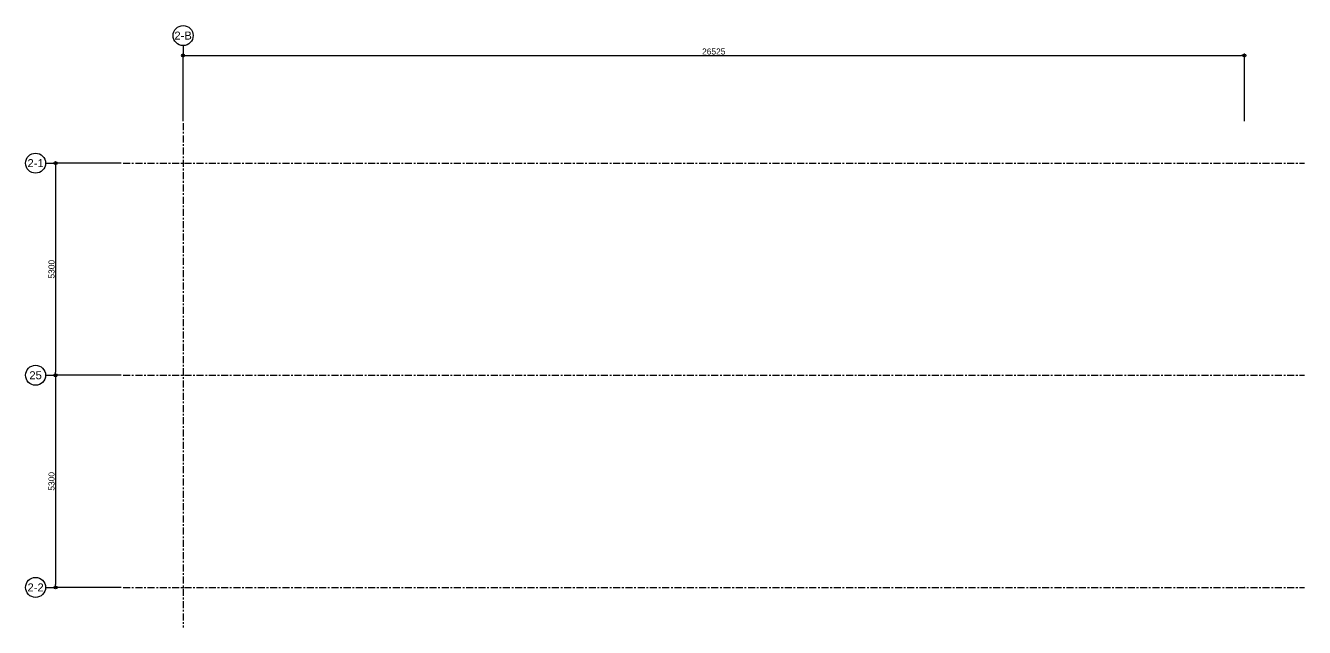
# Model space of a CAD drawing. Header units: millimetres. Extents: x -4391136 to -1798569, y -886572 to -291056.
# Drawn here: x -2483492 to -2451529, y -350483 to -335445 of the extents above; entities that cross this region are included whole.
import ezdxf
from ezdxf.enums import TextEntityAlignment as Align

# ---------------------------------------------------------------- set-up
doc = ezdxf.new("R2010")
doc.units = ezdxf.units.MM
doc.linetypes.add('CENTER', pattern=[50.8, 31.75, -6.35, 6.35, -6.35])
doc.linetypes.add('TA_GL_000.70000', pattern=[1.925, 0.7, -0.175, 0.175, -0.175, 0.7])
doc.layers.get('Defpoints').update_dxf_attribs({"color": 250})
for name, color, linetype in [('000 - 0_SYM_DWG_GRID-BUBBLE_MAIN_COLOR_1', 1, 'Continuous'), ('000 - 0_SYM_DWG_GRIDLINE_MAIN_COLOR_251', 251, 'Continuous'), ('000 - GRID', 251, 'CENTER'), ('_PP-Dim', 1, 'Continuous')]:
    doc.layers.add(name, color=color, linetype=linetype)
doc.styles.add('Arial', font='arial.ttf', dxfattribs={"height": 1500})
doc.styles.add('FAMELINE_FOR_CKST', font='arial.ttf')
doc.styles.add('TA', font='', dxfattribs={"height": 4.5})
doc.styles.get('TA').set_extended_font_data('Cordia New')
doc.dimstyles.new('FAMELINE-CKST_C-C', dxfattribs={"dimtxt": 0.3, "dimasz": 0.15, "dimexe": 0.1, "dimexo": 0.1, "dimgap": 0.05, "dimtad": 1, "dimzin": 0, "dimdsep": 46, "dimtxsty": 'FAMELINE_FOR_CKST', "dimblk": 'ORIGIN', "dimblk1": 'ORIGIN', "dimblk2": 'ORIGIN', "dimsah": 1, "dimcen": 0.1, "dimdle": 0.1, "dimclrd": 256, "dimclre": 256, "dimclrt": 3, "dimadec": 0, "dimazin": 0, "dimtfac": 1, "dimtix": 1, "dimtmove": 2, "dimatfit": 3, "dimfxl": 1, "dimtolj": 1, "dimtzin": 0, "dimlwd": -1, "dimlwe": -1, "dimarcsym": 0})

# ---------------------------------------------------------------- blocks, each defined once
blk = doc.blocks.new('*U1277')
at = {"layer": '000 - 0_SYM_DWG_GRID-BUBBLE_MAIN_COLOR_1'}
blk.add_line((68.75, 0), (63.75, 0), dxfattribs=at)
blk.add_circle((73.75, 0), 5, dxfattribs=at)
at = {"layer": '000 - 0_SYM_DWG_GRIDLINE_MAIN_COLOR_251', "color": 0, "linetype": 'ByBlock', "ltscale": 5}
blk.add_line((30, 0), (-560.5, 0), dxfattribs=at)
at = {"layer": '000 - 0_SYM_DWG_GRIDLINE_MAIN_COLOR_251', "color": 3}
blk.add_point((-530.5, 0), dxfattribs=at)
at = {"layer": '000 - 0_SYM_DWG_GRIDLINE_MAIN_COLOR_251', "color": 0}
blk.add_point((0, 0), dxfattribs=at)
at = {"style": 'TA', "flags": 1}
blk.add_attdef('LOCATION', (6, -6), '', height=4.5, rotation=270, dxfattribs=at)
at = {"layer": '000 - 0_SYM_DWG_GRID-BUBBLE_MAIN_COLOR_1', "style": 'Arial'}
blk.add_attdef('GRID-HEAD', text='', height=4, rotation=180, dxfattribs=at).set_placement((73.75, 0), align=Align.MIDDLE_CENTER)
blk = doc.blocks.new('*U1278')
at = {"layer": '000 - 0_SYM_DWG_GRID-BUBBLE_MAIN_COLOR_1'}
blk.add_line((68.75, 0), (63.75, 0), dxfattribs=at)
blk.add_circle((73.75, 0), 5, dxfattribs=at)
at = {"layer": '000 - 0_SYM_DWG_GRIDLINE_MAIN_COLOR_251', "color": 0, "linetype": 'ByBlock', "ltscale": 5}
blk.add_line((30, 0), (-560.5, 0), dxfattribs=at)
at = {"layer": '000 - 0_SYM_DWG_GRIDLINE_MAIN_COLOR_251', "color": 3}
blk.add_point((-530.5, 0), dxfattribs=at)
at = {"layer": '000 - 0_SYM_DWG_GRIDLINE_MAIN_COLOR_251', "color": 0}
blk.add_point((0, 0), dxfattribs=at)
at = {"style": 'TA', "flags": 1}
blk.add_attdef('LOCATION', (6, -6), '', height=4.5, rotation=270, dxfattribs=at)
at = {"layer": '000 - 0_SYM_DWG_GRID-BUBBLE_MAIN_COLOR_1', "style": 'Arial'}
blk.add_attdef('GRID-HEAD', text='', height=4, rotation=180, dxfattribs=at).set_placement((73.75, 0), align=Align.MIDDLE_CENTER)
blk = doc.blocks.new('*U1274')
at = {"layer": '000 - 0_SYM_DWG_GRID-BUBBLE_MAIN_COLOR_1'}
blk.add_line((58.75, 0), (53.75, 0), dxfattribs=at)
blk.add_circle((63.75, 0), 5, dxfattribs=at)
at = {"layer": '000 - 0_SYM_DWG_GRIDLINE_MAIN_COLOR_251', "color": 0, "linetype": 'ByBlock', "ltscale": 5}
blk.add_line((20, 0), (-232, 0), dxfattribs=at)
at = {"layer": '000 - 0_SYM_DWG_GRIDLINE_MAIN_COLOR_251', "color": 3}
blk.add_point((-212, 0), dxfattribs=at)
at = {"layer": '000 - 0_SYM_DWG_GRIDLINE_MAIN_COLOR_251', "color": 0}
blk.add_point((0, 0), dxfattribs=at)
at = {"style": 'TA', "flags": 1}
blk.add_attdef('LOCATION', (6, -6), '', height=4.5, rotation=270, dxfattribs=at)
at = {"layer": '000 - 0_SYM_DWG_GRID-BUBBLE_MAIN_COLOR_1', "style": 'Arial'}
blk.add_attdef('GRID-HEAD', text='', height=4, rotation=270, dxfattribs=at).set_placement((63.75, 0), align=Align.MIDDLE_CENTER)
blk = doc.blocks.new('*U1279')
at = {"layer": '000 - 0_SYM_DWG_GRID-BUBBLE_MAIN_COLOR_1'}
blk.add_line((68.75, 0), (63.75, 0), dxfattribs=at)
blk.add_circle((73.75, 0), 5, dxfattribs=at)
at = {"layer": '000 - 0_SYM_DWG_GRIDLINE_MAIN_COLOR_251', "color": 0, "linetype": 'ByBlock', "ltscale": 5}
blk.add_line((30, 0), (-560.5, 0), dxfattribs=at)
at = {"layer": '000 - 0_SYM_DWG_GRIDLINE_MAIN_COLOR_251', "color": 3}
blk.add_point((-530.5, 0), dxfattribs=at)
at = {"layer": '000 - 0_SYM_DWG_GRIDLINE_MAIN_COLOR_251', "color": 0}
blk.add_point((0, 0), dxfattribs=at)
at = {"style": 'TA', "flags": 1}
blk.add_attdef('LOCATION', (6, -6), '', height=4.5, rotation=270, dxfattribs=at)
at = {"layer": '000 - 0_SYM_DWG_GRID-BUBBLE_MAIN_COLOR_1', "style": 'Arial'}
blk.add_attdef('GRID-HEAD', text='', height=4, rotation=180, dxfattribs=at).set_placement((73.75, 0), align=Align.MIDDLE_CENTER)
blk = doc.blocks.new('_Origin')
at = {"color": 0, "linetype": 'ByBlock', "lineweight": -2}
blk.add_line((0, 0), (-1, 0), dxfattribs=at)
blk.add_circle((0, 0), 0.5, dxfattribs=at)
blk = doc.blocks.new('*D1510')
at = {"layer": '_PP-Dim', "transparency": 16777216}
for p, q in [((-2481104, -338883), (-2482792, -338883)), ((-2482742, -338958), (-2482742, -344108)), ((-2481104, -344183), (-2482792, -344183))]:
    blk.add_line(p, q, dxfattribs=at)
at = {"layer": 'Defpoints', "color": 0, "transparency": 16777216}
for p in [(-2481054, -338883), (-2482742, -344183), (-2481054, -344183)]:
    blk.add_point(p, dxfattribs=at)
at = {"layer": '_PP-Dim', "transparency": 16777216, "xscale": 75, "yscale": 75, "zscale": 75}
for p, rotation in [((-2482742, -338883), 90), ((-2482742, -344183), 270)]:
    blk.add_blockref('_Origin', p, dxfattribs=dict(at, rotation=rotation))
at = {"layer": '_PP-Dim', "color": 3, "transparency": 16777216, "insert": (-2482843, -341533), "char_height": 150, "attachment_point": 5, "rotation": 90, "style": 'FAMELINE_FOR_CKST'}
blk.add_mtext('\\A1;5300', dxfattribs=at)
blk = doc.blocks.new('*D1511')
at = {"layer": '_PP-Dim', "transparency": 16777216}
for p, q in [((-2481104, -344183), (-2482792, -344183)), ((-2482742, -344258), (-2482742, -349408)), ((-2481104, -349483), (-2482792, -349483))]:
    blk.add_line(p, q, dxfattribs=at)
at = {"layer": 'Defpoints', "color": 0, "transparency": 16777216}
for p in [(-2481054, -344183), (-2482742, -349483), (-2481054, -349483)]:
    blk.add_point(p, dxfattribs=at)
at = {"layer": '_PP-Dim', "transparency": 16777216, "xscale": 75, "yscale": 75, "zscale": 75}
for p, rotation in [((-2482742, -344183), 90), ((-2482742, -349483), 270)]:
    blk.add_blockref('_Origin', p, dxfattribs=dict(at, rotation=rotation))
at = {"layer": '_PP-Dim', "color": 3, "transparency": 16777216, "insert": (-2482843, -346833), "char_height": 150, "attachment_point": 5, "rotation": 90, "style": 'FAMELINE_FOR_CKST'}
blk.add_mtext('\\A1;5300', dxfattribs=at)
blk = doc.blocks.new('*D1509')
at = {"layer": '_PP-Dim', "transparency": 16777216}
for p, q in [((-2479554, -337833), (-2479554, -336145)), ((-2479479, -336195), (-2453104, -336195)), ((-2453029, -337833), (-2453029, -336145))]:
    blk.add_line(p, q, dxfattribs=at)
at = {"layer": 'Defpoints', "color": 0, "transparency": 16777216}
for p in [(-2453029, -336195), (-2479554, -337883), (-2453029, -337883)]:
    blk.add_point(p, dxfattribs=at)
at = {"layer": '_PP-Dim', "transparency": 16777216, "xscale": 75, "yscale": 75, "zscale": 75, "rotation": 180}
blk.add_blockref('_Origin', (-2479554, -336195), dxfattribs=at)
at = {"layer": '_PP-Dim', "transparency": 16777216, "xscale": 75, "yscale": 75, "zscale": 75}
blk.add_blockref('_Origin', (-2453029, -336195), dxfattribs=at)
at = {"layer": '_PP-Dim', "color": 3, "transparency": 16777216, "insert": (-2466292, -336094), "char_height": 150, "attachment_point": 5, "style": 'FAMELINE_FOR_CKST'}
blk.add_mtext('\\A1;26525', dxfattribs=at)

msp = doc.modelspace()

# ---------------------------------------------------------------- block references
at = {"layer": '000 - GRID', "linetype": 'TA_GL_000.70000'}
for name, p, xscale, yscale, zscale, rotation, values in [('*U1274', (-2479554.2, -338882.9), 50.00000000000038, 50.00000000000038, 50.00000000000038, 90, {'GRID-HEAD': '2-B'}), ('*U1277', (-2479554.2, -338882.9), 50.00000000000036, 50.00000000000036, 50.00000000000036, 180, {'GRID-HEAD': '2-1'}), ('*U1278', (-2479554.2, -344182.9), 50.00000000000036, 50.00000000000036, 50.00000000000036, 180, {'GRID-HEAD': '25'}), ('*U1279', (-2479554.2, -349482.9), 50.00000000000036, 50.00000000000036, 50.00000000000036, 180, {'GRID-HEAD': '2-2'})]:
    msp.add_blockref(name, p, dxfattribs=dict(at, xscale=xscale, yscale=yscale, zscale=zscale, rotation=rotation)).add_auto_attribs(values)

# ---------------------------------------------------------------- dimensions: what is measured, and where the dimension line sits
at = {"layer": '_PP-Dim'}
for base, p1, p2, angle, picture, middle in [((-2453029.2, -336195.4), (-2479554.2, -337882.9), (-2453029.2, -337882.9), 180, '*D1509', (-2466291.7, -336093.9)), ((-2482741.7, -344182.9), (-2481054.2, -338882.9), (-2481054.2, -344182.9), 90, '*D1510', (-2482843.4, -341532.9)), ((-2482741.7, -349482.9), (-2481054.2, -344182.9), (-2481054.2, -349482.9), 90, '*D1511', (-2482843.4, -346832.9))]:
    dim = msp.add_linear_dim(base=base, p1=p1, p2=p2, angle=angle, dimstyle='FAMELINE-CKST_C-C', override={"dimscale": 500, "dimdec": 0, "dimlfac": 1}, dxfattribs=at)
    dim.commit()
    dim.dimension.update_dxf_attribs({"geometry": picture, "text_midpoint": middle})

doc.saveas('drawing.dxf')
